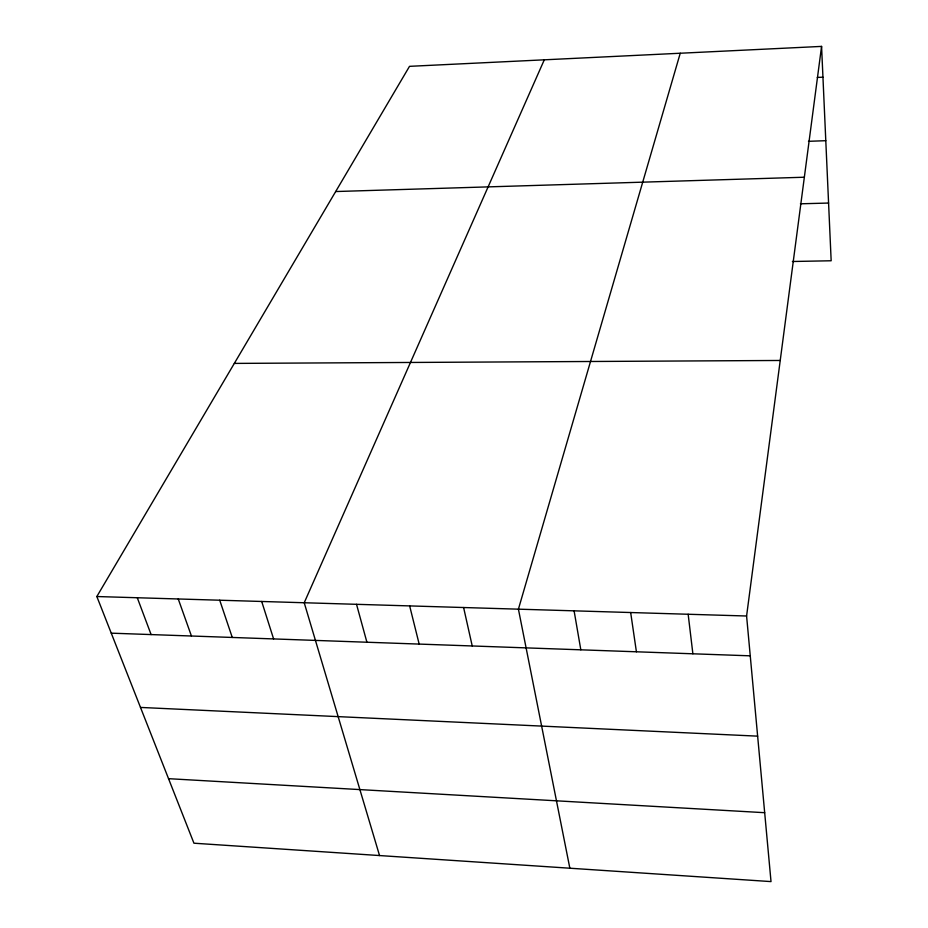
<?xml version="1.0" encoding="UTF-8"?>
<svg xmlns="http://www.w3.org/2000/svg" width="928" height="928" viewBox="0 0 928 928"><rect width="100%" height="100%" fill="white"/><g stroke="black" fill="none" stroke-linecap="round" stroke-linejoin="round"><path stroke-width="1.39" d="M746.588 616.006L821.57 46.4L409.515 66.34L96.837 596.53L193.94 843.204L771.017 881.6L746.588 616.006L96.837 596.53M680.247 53.244L518.416 609.162L569.85 868.214M544.295 59.821L304.222 602.748L379.54 855.558M817.278 77.442L822.95 77.186M808.485 141.311L825.792 140.696M335.681 191.539L804.356 177.225M800.412 203.8L828.588 203.046M792.408 261.499L831.163 260.768L821.57 46.4M234.32 363.405L780.228 360.47M111.256 633.163L750.253 655.829M140.488 707.426L757.642 736.148M168.536 778.673L764.684 812.696M137.286 597.736L151.102 634.578M178.246 598.966L191.435 636.005M219.716 600.207L232.267 637.455M261.696 601.472L273.598 638.916M356.526 604.314L366.908 642.234M409.654 605.903L419.166 644.078M463.606 607.527L472.224 645.969M574.096 610.833L580.824 649.82M630.669 612.526L636.411 651.792M688.158 614.255L692.88 653.788"/></g></svg>
